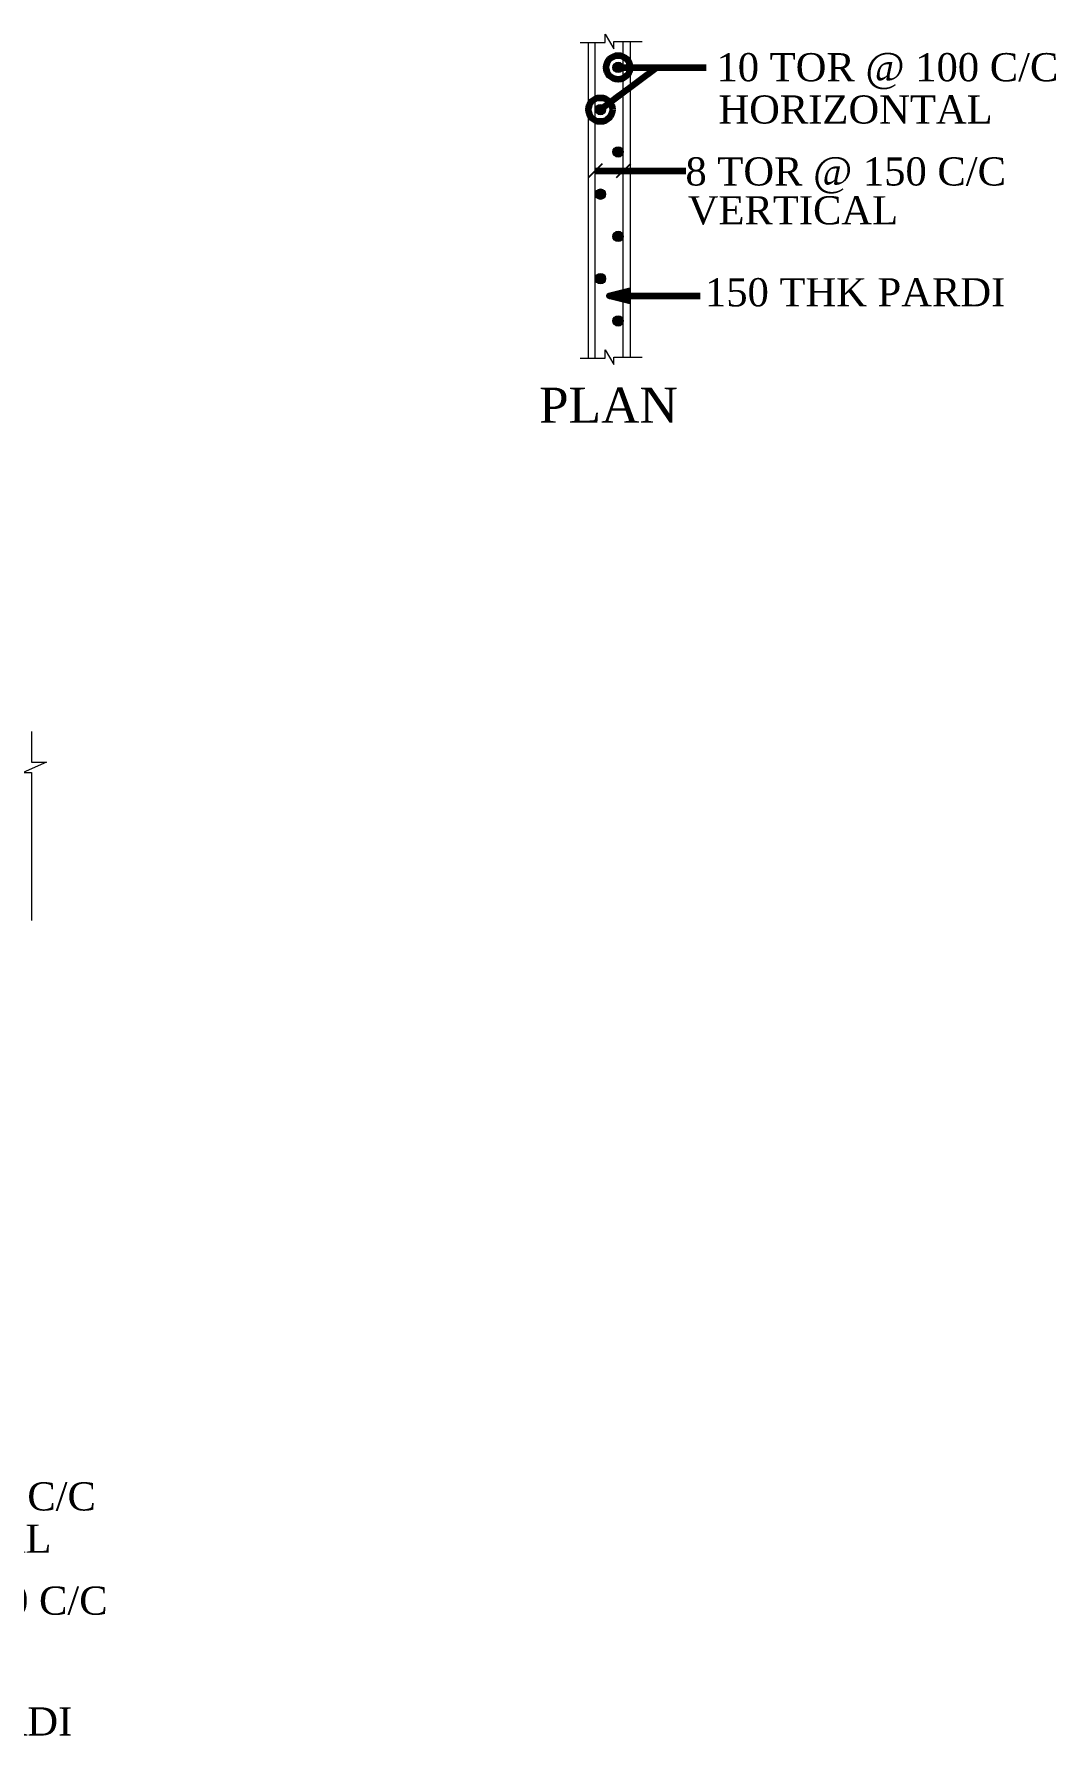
# Model space of a CAD drawing. Header units: millimetres. Extents: x 9787089 to 10042845, y -7706546 to -7623003.
# Drawn here: x 9919477 to 9923105, y -7647892 to -7641850 of the extents above; entities that cross this region are included whole.
import ezdxf

# ---------------------------------------------------------------- set-up
doc = ezdxf.new("R2010")
doc.units = ezdxf.units.MM
doc.header["$LTSCALE"] = 10
for name, color, linetype, lineweight in [('S-SECTION', 5, 'Continuous', 0), ('S-SECTION MARK', 7, 'Continuous', 0), ('S-STEEL', 1, 'Continuous', 15), ('S-STEEL-2', 6, 'Continuous', 0), ('S-TEXT', 7, 'Continuous', 0)]:
    doc.layers.add(name, color=color, linetype=linetype, lineweight=lineweight)
doc.styles.add('ROMANS', font='romans.shx')
doc.styles.add('TEXT', font='times.ttf')
doc.dimstyles.new('WRK', dxfattribs={"dimtxt": 7.511719, "dimasz": 4, "dimexe": 0.18, "dimexo": 0.0625, "dimgap": 1.5, "dimtad": 0, "dimzin": 0, "dimdsep": 46, "dimlunit": 4, "dimtxsty": 'ROMANS', "dimblk": 'OBLIQUE', "dimcen": 0.09, "dimse1": 1, "dimse2": 1, "dimclrt": 256, "dimadec": 0, "dimazin": 0, "dimtfac": 1, "dimtmove": 1, "dimatfit": 3, "dimldrblk": 'OBLIQUE', "dimfxl": 1, "dimtolj": 1, "dimtzin": 0, "dimarcsym": 1})

# ---------------------------------------------------------------- blocks, each defined once
blk = doc.blocks.new('_Oblique')
at = {"color": 0, "linetype": 'ByBlock', "lineweight": -2}
blk.add_line((-0.5, -0.5), (0.5, 0.5), dxfattribs=at)

msp = doc.modelspace()

# ---------------------------------------------------------------- hatches: boundary and pattern name
at = {"layer": 'S-STEEL-2'}
h = msp.add_hatch(color=256, dxfattribs=at)
h.dxf.hatch_style = 1
edge = h.paths.add_edge_path()
edge.add_arc((9921550.7, -7641968.8), 18.5, 180, 540)
h = msp.add_hatch(color=256, dxfattribs=at)
h.dxf.hatch_style = 1
edge = h.paths.add_edge_path()
edge.add_arc((9921487.8, -7642118.8), 18.5, 0, 360, ccw=False)
h = msp.add_hatch(color=256, dxfattribs=at)
h.dxf.hatch_style = 1
edge = h.paths.add_edge_path()
edge.add_arc((9921550.7, -7642268.8), 18.5, 180, 540)
h = msp.add_hatch(color=256, dxfattribs=at)
h.dxf.hatch_style = 1
edge = h.paths.add_edge_path()
edge.add_arc((9921487.8, -7642418.8), 18.5, 0, 360, ccw=False)
h = msp.add_hatch(color=256, dxfattribs=at)
h.dxf.hatch_style = 1
edge = h.paths.add_edge_path()
edge.add_arc((9921550.7, -7642568.8), 18.5, 180, 540)
h = msp.add_hatch(color=256, dxfattribs=at)
h.dxf.hatch_style = 1
edge = h.paths.add_edge_path()
edge.add_arc((9921487.8, -7642718.8), 18.5, 0, 360, ccw=False)
h = msp.add_hatch(color=256, dxfattribs=at)
h.dxf.hatch_style = 1
edge = h.paths.add_edge_path()
edge.add_arc((9921550.7, -7642868.8), 18.5, 180, 540)

# ---------------------------------------------------------------- linework, layer by layer
at = {"layer": 'S-SECTION', "ltscale": 30}
for p, q in [((9921444.2, -7641880.8), (9921444.2, -7643001.4)), ((9921594.2, -7642997.4), (9921594.2, -7641876.9))]:
    msp.add_line(p, q, dxfattribs=at)
at = {"layer": 'S-SECTION', "ltscale": 30, "elevation": 111}
for points in [[(9921416.2, -7641880.8), (9921505.3, -7641880.8), (9921505.3, -7641850.4), (9921535.8, -7641903.4), (9921535.8, -7641876.9), (9921636.3, -7641876.9)], [(9921416.2, -7643001.4), (9921505.3, -7643001.4), (9921505.3, -7642970.9), (9921535.8, -7643023.9), (9921535.8, -7642997.4), (9921636.3, -7642997.4)]]:
    msp.add_lwpolyline(points, dxfattribs=at)
at = {"layer": 'S-SECTION', "ltscale": 30}
msp.add_lwpolyline([(9919468, -7644325.9), (9919468, -7644435), (9919521.2, -7644435), (9919439, -7644472.5), (9919468, -7644472.5), (9919468, -7644997.7)], dxfattribs=at)
at = {"layer": 'S-STEEL'}
for points in [[(9921469.2, -7643001.4), (9921469.2, -7641880.8)], [(9921569.2, -7642997.4), (9921569.2, -7641876.9)]]:
    msp.add_lwpolyline(points, dxfattribs=at)
at = {"layer": 'S-STEEL-2'}
for centre in [(9921550.7, -7641968.8), (9921487.8, -7642118.8), (9921550.7, -7642268.8), (9921487.8, -7642418.8), (9921550.7, -7642568.8), (9921487.8, -7642718.8), (9921550.7, -7642868.8)]:
    msp.add_circle(centre, 18.5, dxfattribs=at)

# ---------------------------------------------------------------- texts
at = {"layer": 'S-TEXT', "style": 'TEXT'}
for s, height, p in [('10 TOR @ 100 C/C', 100, (9921900, -7642018.1, 0)), ('HORIZONTAL ', 100, (9921906.8, -7642168.2, 0)), ('8 TOR @ 150 C/C', 100, (9921789.8, -7642388.1, 111)), ('VERTICAL ', 100, (9921797.9, -7642526, 111)), ('150 THK PARDI', 100, (9921859.2, -7642817.1)), ('PLAN', 125, (9921269.9, -7643230.6, 111)), ('8 TOR @ 150 C/C', 100, (9918559.2, -7647091.7, 0)), ('HORIZONTAL ', 100, (9918566.1, -7647241.8, 0)), ('10 TOR @ 100 C/C', 100, (9918525.2, -7647461.7, 111)), ('300 THK PARDI', 100, (9918547.3, -7647890.7))]:
    msp.add_text(s, height=height, dxfattribs=at).set_placement(p)

# ---------------------------------------------------------------- leaders
at = {"layer": 'S-SECTION MARK'}
for points, override in [([(9921550.7, -7641968.8), (9921863.7, -7641968.8)], {"dimasz": 85, "dimclrd": 256, "dimldrblk": 'DotBlank', "dimlwd": 65535}), ([(9921487.8, -7642118.8), (9921688.4, -7641968.8), (9921863.7, -7641968.8)], {"dimasz": 85, "dimclrd": 256, "dimldrblk": 'DotBlank', "dimlwd": 65535}), ([(9921469.2, -7642336.3), (9921790.8, -7642336.3)], {"dimasz": 50, "dimclrd": 256, "dimlwd": 65535}), ([(9921569.2, -7642336.3), (9921790.8, -7642336.3)], {"dimasz": 50, "dimclrd": 256, "dimlwd": 65535}), ([(9921519.2, -7642779.8), (9921841.8, -7642779.8)], {"dimasz": 75, "dimclrd": 256, "dimldrblk": 'Open30', "dimlwd": 65535})]:
    msp.add_leader(points, dimstyle='WRK', override=override, dxfattribs=at)

doc.saveas('drawing.dxf')
